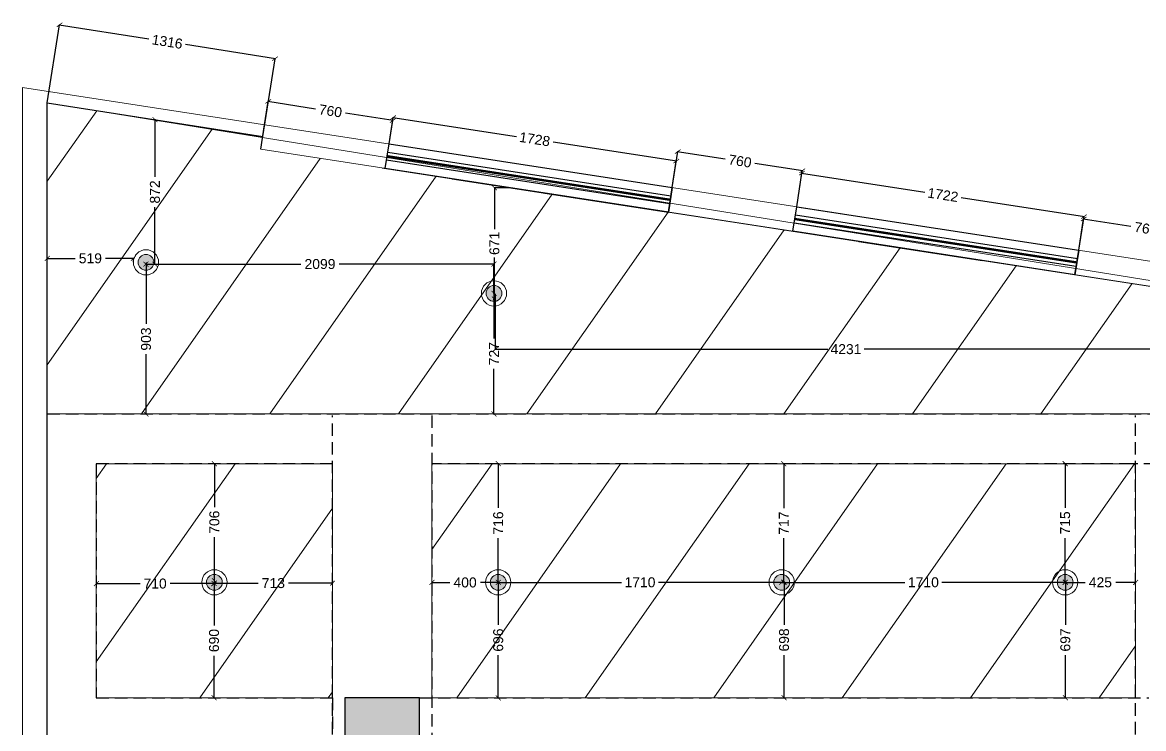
# Model space of a CAD drawing. Header units: millimetres. Extents: x 1464389 to 1998638, y -29162 to 256806.
# Drawn here: x 1759683 to 1766447, y 212107 to 216365 of the extents above; entities that cross this region are included whole.
import ezdxf

# ---------------------------------------------------------------- set-up
doc = ezdxf.new("R2010")
doc.units = ezdxf.units.MM
doc.header["$LTSCALE"] = 15
doc.header["$PDMODE"] = 35
doc.linetypes.add('DASHED2', pattern=[0.375, 0.25, -0.125])
doc.layers.get('0').update_dxf_attribs({"lineweight": 5})
for name, color, linetype in [('0_COVE_loop', 30, 'Continuous'), ('A-WNDW', 4, 'Continuous'), ('GFC Walls', 14, 'Continuous'), ('GFC Windows', 5, 'Continuous'), ('S-col-3', 3, 'Continuous')]:
    doc.layers.add(name, color=color, linetype=linetype)
doc.layers.add('Hatch', color=252, linetype='Continuous', lineweight=15)
doc.styles.add('ARIAL', font='arial.ttf')
doc.dimstyles.new('SC-25', dxfattribs={"dimtxt": 60, "dimasz": 30, "dimexe": 0, "dimexo": 0, "dimgap": 25, "dimtad": 0, "dimdec": 0, "dimzin": 0, "dimdsep": 46, "dimtxsty": 'ARIAL', "dimblk": 'ARCHTICK', "dimcen": 0.09, "dimdle": 3, "dimclrd": 251, "dimclre": 251, "dimclrt": 1, "dimadec": 0, "dimazin": 0, "dimtfac": 1, "dimtdec": 0, "dimtofl": 0, "dimtmove": 0, "dimatfit": 2, "dimfxl": 100, "dimtolj": 1, "dimtzin": 0, "dimarcsym": 0})

# ---------------------------------------------------------------- blocks, each defined once
blk = doc.blocks.new('_ArchTick')
at = {"color": 0, "linetype": 'ByBlock', "const_width": 0.15}
blk.add_lwpolyline([(-0.5, -0.5), (0.5, 0.5)], dxfattribs=at)
blk = doc.blocks.new('*D1264')
at = {"color": 251, "lineweight": -2, "transparency": 16777216}
for p, q in [((1759832.7, 215881.1), (1759906.6, 216351.2)), ((1759903.6, 216351.7), (1760446.2, 216266.4)), ((1761209.6, 216146.4), (1760667, 216231.7)), ((1761132.7, 215676.8), (1761206.6, 216146.9))]:
    blk.add_line(p, q, dxfattribs=at)
at = {"layer": 'Defpoints', "color": 0, "transparency": 16777216}
for p in [(1759906.6, 216351.2), (1759832.7, 215881.1), (1761132.7, 215676.8)]:
    blk.add_point(p, dxfattribs=at)
at = {"color": 251, "lineweight": -2, "transparency": 16777216, "xscale": 30, "yscale": 30, "zscale": 30}
for p, rotation in [((1759906.6, 216351.2), 171.0695210684495), ((1761206.6, 216146.9), 351.0695210684495)]:
    blk.add_blockref('_ArchTick', p, dxfattribs=dict(at, rotation=rotation))
at = {"color": 1, "transparency": 16777216, "insert": (1760556.6, 216249), "char_height": 60, "attachment_point": 5, "rotation": 351.06952, "style": 'ARIAL'}
blk.add_mtext('\\A1;1316', dxfattribs=at)
blk = doc.blocks.new('*D1265')
at = {"color": 251, "lineweight": -2, "transparency": 16777216}
for p, q in [((1761144, 215748.7), (1761165.7, 215889.3)), ((1761162.7, 215889.8), (1761451.4, 215845.3)), ((1761919.8, 215773.2), (1761631.2, 215817.6)), ((1761895.2, 215633), (1761916.9, 215773.6))]:
    blk.add_line(p, q, dxfattribs=at)
at = {"layer": 'Defpoints', "color": 0, "transparency": 16777216}
for p in [(1761916.9, 215773.6), (1761144, 215748.7), (1761895.2, 215633)]:
    blk.add_point(p, dxfattribs=at)
at = {"color": 251, "lineweight": -2, "transparency": 16777216, "xscale": 30, "yscale": 30, "zscale": 30}
for p, rotation in [((1761165.7, 215889.3), 171.2425030393294), ((1761916.9, 215773.6), 351.2425030393293)]:
    blk.add_blockref('_ArchTick', p, dxfattribs=dict(at, rotation=rotation))
at = {"color": 1, "transparency": 16777216, "insert": (1761541.3, 215831.5), "char_height": 60, "attachment_point": 5, "rotation": 351.2425, "style": 'ARIAL'}
blk.add_mtext('\\A1;760', dxfattribs=at)
blk = doc.blocks.new('*D1266')
at = {"color": 251, "lineweight": -2, "transparency": 16777216}
for p, q in [((1761895.2, 215633), (1761919.8, 215792.4)), ((1761916.8, 215792.9), (1762663.2, 215677.9)), ((1763630.6, 215528.9), (1762884.2, 215643.9)), ((1763603, 215369.9), (1763627.6, 215529.3))]:
    blk.add_line(p, q, dxfattribs=at)
at = {"layer": 'Defpoints', "color": 0, "transparency": 16777216}
for p in [(1761895.2, 215633), (1763627.6, 215529.3), (1763603, 215369.9)]:
    blk.add_point(p, dxfattribs=at)
at = {"color": 251, "lineweight": -2, "transparency": 16777216, "xscale": 30, "yscale": 30, "zscale": 30}
for p, rotation in [((1761919.8, 215792.4), 171.2424515323915), ((1763627.6, 215529.3), 351.2424515323916)]:
    blk.add_blockref('_ArchTick', p, dxfattribs=dict(at, rotation=rotation))
at = {"color": 1, "transparency": 16777216, "insert": (1762773.7, 215660.9), "char_height": 60, "attachment_point": 5, "rotation": 351.24245, "style": 'ARIAL'}
blk.add_mtext('\\A1;1728', dxfattribs=at)
blk = doc.blocks.new('*D1267')
at = {"color": 251, "lineweight": -2, "transparency": 16777216}
for p, q in [((1763603, 215369.9), (1763636.5, 215586.7)), ((1763633.5, 215587.2), (1763922.2, 215542.7)), ((1764390.6, 215470.6), (1764101.9, 215515)), ((1764354.2, 215254.2), (1764387.6, 215471))]:
    blk.add_line(p, q, dxfattribs=at)
at = {"layer": 'Defpoints', "color": 0, "transparency": 16777216}
for p in [(1764387.6, 215471), (1763603, 215369.9), (1764354.2, 215254.2)]:
    blk.add_point(p, dxfattribs=at)
at = {"color": 251, "lineweight": -2, "transparency": 16777216, "xscale": 30, "yscale": 30, "zscale": 30}
for p, rotation in [((1763636.5, 215586.7), 171.242451538058), ((1764387.6, 215471), 351.242451538058)]:
    blk.add_blockref('_ArchTick', p, dxfattribs=dict(at, rotation=rotation))
at = {"color": 1, "transparency": 16777216, "insert": (1764012, 215528.9), "char_height": 60, "attachment_point": 5, "rotation": 351.24245, "style": 'ARIAL'}
blk.add_mtext('\\A1;760', dxfattribs=at)
blk = doc.blocks.new('*D1268')
at = {"color": 251, "lineweight": -2, "transparency": 16777216}
for p, q in [((1764354.2, 215254.2), (1764385.4, 215456.7)), ((1764382.4, 215457.1), (1765126.2, 215342.6)), ((1766090.3, 215194), (1765346.5, 215308.6)), ((1766056.1, 214992), (1766087.3, 215194.5))]:
    blk.add_line(p, q, dxfattribs=at)
at = {"layer": 'Defpoints', "color": 0, "transparency": 16777216}
for p in [(1764354.2, 215254.2), (1766087.3, 215194.5), (1766056.1, 214992)]:
    blk.add_point(p, dxfattribs=at)
at = {"color": 251, "lineweight": -2, "transparency": 16777216, "xscale": 30, "yscale": 30, "zscale": 30}
for p, rotation in [((1764385.4, 215456.7), 171.2424515323907), ((1766087.3, 215194.5), 351.2424515323906)]:
    blk.add_blockref('_ArchTick', p, dxfattribs=dict(at, rotation=rotation))
at = {"color": 1, "transparency": 16777216, "insert": (1765236.4, 215325.6), "char_height": 60, "attachment_point": 5, "rotation": 351.24245, "style": 'ARIAL'}
blk.add_mtext('\\A1;1722', dxfattribs=at)
blk = doc.blocks.new('*D1269')
at = {"color": 251, "lineweight": -2, "transparency": 16777216}
for p, q in [((1766056.1, 214992), (1766085.1, 215180.2)), ((1766082.1, 215180.6), (1766370.8, 215136.2)), ((1766839.2, 215064), (1766550.6, 215108.5)), ((1766807.3, 214876.3), (1766836.3, 215064.5))]:
    blk.add_line(p, q, dxfattribs=at)
at = {"layer": 'Defpoints', "color": 0, "transparency": 16777216}
for p in [(1766836.3, 215064.5), (1766056.1, 214992), (1766807.3, 214876.3)]:
    blk.add_point(p, dxfattribs=at)
at = {"color": 251, "lineweight": -2, "transparency": 16777216, "xscale": 30, "yscale": 30, "zscale": 30}
for p, rotation in [((1766085.1, 215180.2), 171.242451532399), ((1766836.3, 215064.5), 351.242451532399)]:
    blk.add_blockref('_ArchTick', p, dxfattribs=dict(at, rotation=rotation))
at = {"color": 1, "transparency": 16777216, "insert": (1766460.7, 215122.3), "char_height": 60, "attachment_point": 5, "rotation": 351.24245, "style": 'ARIAL'}
blk.add_mtext('\\A1;760', dxfattribs=at)
blk = doc.blocks.new('mot cob 12w')
h = blk.add_hatch(color=219)
h.dxf.hatch_style = 1
h.set_gradient(color1=(100, 33, 101), color2=(248, 215, 49), name='HEMISPHERICAL')
h.paths.add_polyline_path([(-161097.6, 77016.2, 1), (-161193.2, 77016.2, 1)])
for radius in [76.2, 47.8]:
    blk.add_circle((-161145.4, 77016.2), radius)
blk = doc.blocks.new('LIGHTS 12W')
for p in [(1120897.8, 82036.8), (1122997, 81849.6), (1121310.3, 80107.2), (1121310.3, 80107.2), (1123022.8, 80107.2), (1124732.9, 80107.2), (1126443.1, 80107.2)]:
    blk.add_blockref('mot cob 12w', p)
blk = doc.blocks.new('*D573')
at = {"layer": '0_COVE_loop', "color": 251, "lineweight": -2, "transparency": 16777216}
for p, q in [((967544.4, -238992.9), (968481.8, -238992.9)), ((967547.4, -238982.6), (967547.4, -238992.9)), ((969649.6, -238992.9), (968712.2, -238992.9)), ((969646.6, -239169.8), (969646.6, -238992.9))]:
    blk.add_line(p, q, dxfattribs=at)
at = {"layer": 'Defpoints', "color": 0, "transparency": 16777216}
for p in [(967547.4, -238982.6), (969646.6, -238992.9), (969646.6, -239169.8)]:
    blk.add_point(p, dxfattribs=at)
at = {"layer": '0_COVE_loop', "color": 251, "lineweight": -2, "transparency": 16777216, "xscale": 30, "yscale": 30, "zscale": 30, "rotation": 180}
blk.add_blockref('_ArchTick', (967547.4, -238992.9), dxfattribs=at)
at = {"layer": '0_COVE_loop', "color": 251, "lineweight": -2, "transparency": 16777216, "xscale": 30, "yscale": 30, "zscale": 30}
blk.add_blockref('_ArchTick', (969646.6, -238992.9), dxfattribs=at)
at = {"layer": '0_COVE_loop', "color": 1, "transparency": 16777216, "insert": (968597, -238992.9), "char_height": 60, "attachment_point": 5, "style": 'ARIAL'}
blk.add_mtext('\\A1;2099', dxfattribs=at)
blk = doc.blocks.new('*D574')
at = {"layer": '0_COVE_loop', "color": 251, "lineweight": -2, "transparency": 16777216}
for p, q in [((966948.7, -238958.3), (967120.1, -238958.3)), ((967474.2, -238958.3), (967302.8, -238958.3)), ((967471.2, -238982.1), (967471.2, -238958.3))]:
    blk.add_line(p, q, dxfattribs=at)
at = {"layer": 'Defpoints', "color": 0, "transparency": 16777216}
for p in [(966951.7, -238958.3), (966951.7, -238958.3), (967471.2, -238982.1)]:
    blk.add_point(p, dxfattribs=at)
at = {"layer": '0_COVE_loop', "color": 251, "lineweight": -2, "transparency": 16777216, "xscale": 30, "yscale": 30, "zscale": 30, "rotation": 180}
blk.add_blockref('_ArchTick', (966951.7, -238958.3), dxfattribs=at)
at = {"layer": '0_COVE_loop', "color": 251, "lineweight": -2, "transparency": 16777216, "xscale": 30, "yscale": 30, "zscale": 30}
blk.add_blockref('_ArchTick', (967471.2, -238958.3), dxfattribs=at)
at = {"layer": '0_COVE_loop', "color": 1, "transparency": 16777216, "insert": (967211.5, -238958.3), "char_height": 60, "attachment_point": 5, "style": 'ARIAL'}
blk.add_mtext('\\A1;519', dxfattribs=at)
blk = doc.blocks.new('*D575')
at = {"layer": '0_COVE_loop', "color": 251, "lineweight": -2, "transparency": 16777216}
for p, q in [((967601.3, -238119.2), (967601.3, -238467)), ((967601.8, -238122.2), (967601.3, -238122.2)), ((967601.3, -238996.9), (967601.3, -238649)), ((967547.4, -238993.9), (967601.3, -238993.9))]:
    blk.add_line(p, q, dxfattribs=at)
at = {"layer": 'Defpoints', "color": 0, "transparency": 16777216}
for p in [(967601.3, -238122.2), (967601.8, -238122.2), (967547.4, -238993.9)]:
    blk.add_point(p, dxfattribs=at)
at = {"layer": '0_COVE_loop', "color": 251, "lineweight": -2, "transparency": 16777216, "xscale": 30, "yscale": 30, "zscale": 30}
for p, rotation in [((967601.3, -238122.2), 90), ((967601.3, -238993.9), 270)]:
    blk.add_blockref('_ArchTick', p, dxfattribs=dict(at, rotation=rotation))
at = {"layer": '0_COVE_loop', "color": 1, "transparency": 16777216, "insert": (967601.3, -238558), "char_height": 60, "attachment_point": 5, "rotation": 90, "style": 'ARIAL'}
blk.add_mtext('\\A1;872', dxfattribs=at)
blk = doc.blocks.new('*D576')
at = {"layer": '0_COVE_loop', "color": 251, "lineweight": -2, "transparency": 16777216}
for p, q in [((967547.4, -238990.9), (967547.4, -239354)), ((967547.4, -238993.9), (967547.4, -238993.9)), ((967547.4, -239899.6), (967547.4, -239536.5)), ((967547.4, -239896.6), (967547.4, -239896.6))]:
    blk.add_line(p, q, dxfattribs=at)
at = {"layer": 'Defpoints', "color": 0, "transparency": 16777216}
for p in [(967547.4, -238993.9), (967547.4, -239896.6), (967547.4, -239896.6)]:
    blk.add_point(p, dxfattribs=at)
at = {"layer": '0_COVE_loop', "color": 251, "lineweight": -2, "transparency": 16777216, "xscale": 30, "yscale": 30, "zscale": 30}
for p, rotation in [((967547.4, -238993.9), 90), ((967547.4, -239896.6), 270)]:
    blk.add_blockref('_ArchTick', p, dxfattribs=dict(at, rotation=rotation))
at = {"layer": '0_COVE_loop', "color": 1, "transparency": 16777216, "insert": (967547.4, -239445.2), "char_height": 60, "attachment_point": 5, "rotation": 90, "style": 'ARIAL'}
blk.add_mtext('\\A1;903', dxfattribs=at)
blk = doc.blocks.new('*D577')
at = {"layer": '0_COVE_loop', "color": 251, "lineweight": -2, "transparency": 16777216}
for p, q in [((969646.6, -239166.8), (969646.6, -239442.2)), ((969646.6, -239169.8), (969646.6, -239169.8)), ((969646.6, -239899.6), (969646.6, -239624.2)), ((969646.6, -239896.6), (969646.6, -239896.6))]:
    blk.add_line(p, q, dxfattribs=at)
at = {"layer": 'Defpoints', "color": 0, "transparency": 16777216}
for p in [(969646.6, -239169.8), (969646.6, -239896.6), (969646.6, -239896.6)]:
    blk.add_point(p, dxfattribs=at)
at = {"layer": '0_COVE_loop', "color": 251, "lineweight": -2, "transparency": 16777216, "xscale": 30, "yscale": 30, "zscale": 30}
for p, rotation in [((969646.6, -239169.8), 90), ((969646.6, -239896.6), 270)]:
    blk.add_blockref('_ArchTick', p, dxfattribs=dict(at, rotation=rotation))
at = {"layer": '0_COVE_loop', "color": 1, "transparency": 16777216, "insert": (969646.6, -239533.2), "char_height": 60, "attachment_point": 5, "rotation": 90, "style": 'ARIAL'}
blk.add_mtext('\\A1;727', dxfattribs=at)
blk = doc.blocks.new('*D578')
at = {"layer": '0_COVE_loop', "color": 251, "lineweight": -2, "transparency": 16777216}
for p, q in [((969649.4, -238529.6), (969649.4, -238782.5)), ((969744.3, -238532.6), (969649.4, -238532.6)), ((969649.4, -239206.8), (969649.4, -238953.9)), ((969641, -239203.8), (969649.4, -239203.8))]:
    blk.add_line(p, q, dxfattribs=at)
at = {"layer": 'Defpoints', "color": 0, "transparency": 16777216}
for p in [(969649.4, -238532.6), (969744.3, -238532.6), (969641, -239203.8)]:
    blk.add_point(p, dxfattribs=at)
at = {"layer": '0_COVE_loop', "color": 251, "lineweight": -2, "transparency": 16777216, "xscale": 30, "yscale": 30, "zscale": 30}
for p, rotation in [((969649.4, -238532.6), 90), ((969649.4, -239203.8), 270)]:
    blk.add_blockref('_ArchTick', p, dxfattribs=dict(at, rotation=rotation))
at = {"layer": '0_COVE_loop', "color": 1, "transparency": 16777216, "insert": (969649.4, -238868.2), "char_height": 60, "attachment_point": 5, "rotation": 90, "style": 'ARIAL'}
blk.add_mtext('\\A1;671', dxfattribs=at)
blk = doc.blocks.new('*D579')
at = {"layer": '0_COVE_loop', "color": 251, "lineweight": -2, "transparency": 16777216}
for p, q in [((969654.6, -239171.6), (969654.6, -239506.3)), ((969651.6, -239506.3), (971660.3, -239506.3)), ((973889, -239506.3), (971880.3, -239506.3))]:
    blk.add_line(p, q, dxfattribs=at)
at = {"layer": 'Defpoints', "color": 0, "transparency": 16777216}
for p in [(969654.6, -239171.6), (973886, -239506.3), (973886, -239506.3)]:
    blk.add_point(p, dxfattribs=at)
at = {"layer": '0_COVE_loop', "color": 251, "lineweight": -2, "transparency": 16777216, "xscale": 30, "yscale": 30, "zscale": 30, "rotation": 180}
blk.add_blockref('_ArchTick', (969654.6, -239506.3), dxfattribs=at)
at = {"layer": '0_COVE_loop', "color": 251, "lineweight": -2, "transparency": 16777216, "xscale": 30, "yscale": 30, "zscale": 30}
blk.add_blockref('_ArchTick', (973886, -239506.3), dxfattribs=at)
at = {"layer": '0_COVE_loop', "color": 1, "transparency": 16777216, "insert": (971770.3, -239506.3), "char_height": 60, "attachment_point": 5, "style": 'ARIAL'}
blk.add_mtext('\\A1;4231', dxfattribs=at)
blk = doc.blocks.new('*D584')
at = {"layer": '0_COVE_loop', "color": 251, "lineweight": -2, "transparency": 16777216}
for p, q in [((967959.9, -240193.6), (967959.9, -240458.6)), ((967959.9, -240196.6), (967959.9, -240196.6)), ((967959.9, -240905.6), (967959.9, -240640.6)), ((967959.9, -240902.6), (967959.9, -240902.6))]:
    blk.add_line(p, q, dxfattribs=at)
at = {"layer": 'Defpoints', "color": 0, "transparency": 16777216}
for p in [(967959.9, -240196.6), (967959.9, -240902.6), (967959.9, -240902.6)]:
    blk.add_point(p, dxfattribs=at)
at = {"layer": '0_COVE_loop', "color": 251, "lineweight": -2, "transparency": 16777216, "xscale": 30, "yscale": 30, "zscale": 30}
for p, rotation in [((967959.9, -240196.6), 90), ((967959.9, -240902.6), 270)]:
    blk.add_blockref('_ArchTick', p, dxfattribs=dict(at, rotation=rotation))
at = {"layer": '0_COVE_loop', "color": 1, "transparency": 16777216, "insert": (967959.9, -240549.6), "char_height": 60, "attachment_point": 5, "rotation": 90, "style": 'ARIAL'}
blk.add_mtext('\\A1;706', dxfattribs=at)
blk = doc.blocks.new('*D585')
at = {"layer": '0_COVE_loop', "color": 251, "lineweight": -2, "transparency": 16777216}
for p, q in [((967955.9, -240917.2), (968224.6, -240917.2)), ((967958.9, -240902.6), (967958.9, -240917.2)), ((968675.4, -240917.2), (968406.7, -240917.2)), ((968672.4, -240902.6), (968672.4, -240917.2))]:
    blk.add_line(p, q, dxfattribs=at)
at = {"layer": 'Defpoints', "color": 0, "transparency": 16777216}
for p in [(967958.9, -240902.6), (968672.4, -240902.6), (968672.4, -240917.2)]:
    blk.add_point(p, dxfattribs=at)
at = {"layer": '0_COVE_loop', "color": 251, "lineweight": -2, "transparency": 16777216, "xscale": 30, "yscale": 30, "zscale": 30, "rotation": 180}
blk.add_blockref('_ArchTick', (967958.9, -240917.2), dxfattribs=at)
at = {"layer": '0_COVE_loop', "color": 251, "lineweight": -2, "transparency": 16777216, "xscale": 30, "yscale": 30, "zscale": 30}
blk.add_blockref('_ArchTick', (968672.4, -240917.2), dxfattribs=at)
at = {"layer": '0_COVE_loop', "color": 1, "transparency": 16777216, "insert": (968315.6, -240917.2), "char_height": 60, "attachment_point": 5, "style": 'ARIAL'}
blk.add_mtext('\\A1;713', dxfattribs=at)
blk = doc.blocks.new('*D586')
at = {"layer": '0_COVE_loop', "color": 251, "lineweight": -2, "transparency": 16777216}
for p, q in [((967957.9, -240915.2), (967957.9, -241172)), ((967958.9, -240918.2), (967957.9, -240918.2)), ((967957.9, -241611.5), (967957.9, -241354.7)), ((967958.9, -241608.5), (967957.9, -241608.5))]:
    blk.add_line(p, q, dxfattribs=at)
at = {"layer": 'Defpoints', "color": 0, "transparency": 16777216}
for p in [(967958.9, -240918.2), (967957.9, -241608.5), (967958.9, -241608.5)]:
    blk.add_point(p, dxfattribs=at)
at = {"layer": '0_COVE_loop', "color": 251, "lineweight": -2, "transparency": 16777216, "xscale": 30, "yscale": 30, "zscale": 30}
for p, rotation in [((967957.9, -240918.2), 90), ((967957.9, -241608.5), 270)]:
    blk.add_blockref('_ArchTick', p, dxfattribs=dict(at, rotation=rotation))
at = {"layer": '0_COVE_loop', "color": 1, "transparency": 16777216, "insert": (967957.9, -241263.3), "char_height": 60, "attachment_point": 5, "rotation": 90, "style": 'ARIAL'}
blk.add_mtext('\\A1;690', dxfattribs=at)
blk = doc.blocks.new('*D587')
at = {"layer": '0_COVE_loop', "color": 251, "lineweight": -2, "transparency": 16777216}
for p, q in [((967244.4, -240919.8), (967511.2, -240919.8)), ((967247.4, -240902.6), (967247.4, -240919.8)), ((967959.9, -240919.8), (967693.1, -240919.8)), ((967956.9, -240918.2), (967956.9, -240919.8))]:
    blk.add_line(p, q, dxfattribs=at)
at = {"layer": 'Defpoints', "color": 0, "transparency": 16777216}
for p in [(967247.4, -240902.6), (967247.4, -240919.8), (967956.9, -240918.2)]:
    blk.add_point(p, dxfattribs=at)
at = {"layer": '0_COVE_loop', "color": 251, "lineweight": -2, "transparency": 16777216, "xscale": 30, "yscale": 30, "zscale": 30, "rotation": 180}
blk.add_blockref('_ArchTick', (967247.4, -240919.8), dxfattribs=at)
at = {"layer": '0_COVE_loop', "color": 251, "lineweight": -2, "transparency": 16777216, "xscale": 30, "yscale": 30, "zscale": 30}
blk.add_blockref('_ArchTick', (967956.9, -240919.8), dxfattribs=at)
at = {"layer": '0_COVE_loop', "color": 1, "transparency": 16777216, "insert": (967602.2, -240919.8), "char_height": 60, "attachment_point": 5, "style": 'ARIAL'}
blk.add_mtext('\\A1;710', dxfattribs=at)
blk = doc.blocks.new('*D588')
at = {"layer": '0_COVE_loop', "color": 251, "lineweight": -2, "transparency": 16777216}
for p, q in [((969672.4, -240193.6), (969672.4, -240463.4)), ((969672.4, -240196.6), (969672.4, -240196.6)), ((969672.4, -240915.2), (969672.4, -240645.4)), ((969672.4, -240912.2), (969672.4, -240912.2))]:
    blk.add_line(p, q, dxfattribs=at)
at = {"layer": 'Defpoints', "color": 0, "transparency": 16777216}
for p in [(969672.4, -240196.6), (969672.4, -240196.6), (969672.4, -240912.2)]:
    blk.add_point(p, dxfattribs=at)
at = {"layer": '0_COVE_loop', "color": 251, "lineweight": -2, "transparency": 16777216, "xscale": 30, "yscale": 30, "zscale": 30}
for p, rotation in [((969672.4, -240196.6), 90), ((969672.4, -240912.2), 270)]:
    blk.add_blockref('_ArchTick', p, dxfattribs=dict(at, rotation=rotation))
at = {"layer": '0_COVE_loop', "color": 1, "transparency": 16777216, "insert": (969672.4, -240554.4), "char_height": 60, "attachment_point": 5, "rotation": 90, "style": 'ARIAL'}
blk.add_mtext('\\A1;716', dxfattribs=at)
blk = doc.blocks.new('*D589')
at = {"layer": '0_COVE_loop', "color": 251, "lineweight": -2, "transparency": 16777216}
for p, q in [((969669.4, -240912.2), (970415.8, -240912.2)), ((969672.4, -240912.2), (969672.4, -240912.2)), ((971385.5, -240912.2), (970639.1, -240912.2))]:
    blk.add_line(p, q, dxfattribs=at)
at = {"layer": 'Defpoints', "color": 0, "transparency": 16777216}
for p in [(969672.4, -240912.2), (971382.5, -240912.2), (971382.5, -240912.2)]:
    blk.add_point(p, dxfattribs=at)
at = {"layer": '0_COVE_loop', "color": 251, "lineweight": -2, "transparency": 16777216, "xscale": 30, "yscale": 30, "zscale": 30, "rotation": 180}
blk.add_blockref('_ArchTick', (969672.4, -240912.2), dxfattribs=at)
at = {"layer": '0_COVE_loop', "color": 251, "lineweight": -2, "transparency": 16777216, "xscale": 30, "yscale": 30, "zscale": 30}
blk.add_blockref('_ArchTick', (971382.5, -240912.2), dxfattribs=at)
at = {"layer": '0_COVE_loop', "color": 1, "transparency": 16777216, "insert": (970527.4, -240912.2), "char_height": 60, "attachment_point": 5, "style": 'ARIAL'}
blk.add_mtext('\\A1;1710', dxfattribs=at)
blk = doc.blocks.new('*D590')
at = {"layer": '0_COVE_loop', "color": 251, "lineweight": -2, "transparency": 16777216}
for p, q in [((971379.5, -240912.2), (972125.9, -240912.2)), ((971382.5, -240911.2), (971382.5, -240912.2)), ((973095.7, -240912.2), (972349.3, -240912.2))]:
    blk.add_line(p, q, dxfattribs=at)
at = {"layer": 'Defpoints', "color": 0, "transparency": 16777216}
for p in [(971382.5, -240911.2), (973092.7, -240912.2), (973092.7, -240912.2)]:
    blk.add_point(p, dxfattribs=at)
at = {"layer": '0_COVE_loop', "color": 251, "lineweight": -2, "transparency": 16777216, "xscale": 30, "yscale": 30, "zscale": 30, "rotation": 180}
blk.add_blockref('_ArchTick', (971382.5, -240912.2), dxfattribs=at)
at = {"layer": '0_COVE_loop', "color": 251, "lineweight": -2, "transparency": 16777216, "xscale": 30, "yscale": 30, "zscale": 30}
blk.add_blockref('_ArchTick', (973092.7, -240912.2), dxfattribs=at)
at = {"layer": '0_COVE_loop', "color": 1, "transparency": 16777216, "insert": (972237.6, -240912.2), "char_height": 60, "attachment_point": 5, "style": 'ARIAL'}
blk.add_mtext('\\A1;1710', dxfattribs=at)
blk = doc.blocks.new('*D591')
at = {"layer": '0_COVE_loop', "color": 251, "lineweight": -2, "transparency": 16777216}
for p, q in [((973089.7, -240912.2), (973212.5, -240912.2)), ((973520.7, -240912.2), (973397.9, -240912.2))]:
    blk.add_line(p, q, dxfattribs=at)
at = {"layer": 'Defpoints', "color": 0, "transparency": 16777216}
for p in [(973092.7, -240912.2), (973517.7, -240912.2), (973517.7, -240912.2)]:
    blk.add_point(p, dxfattribs=at)
at = {"layer": '0_COVE_loop', "color": 251, "lineweight": -2, "transparency": 16777216, "xscale": 30, "yscale": 30, "zscale": 30, "rotation": 180}
blk.add_blockref('_ArchTick', (973092.7, -240912.2), dxfattribs=at)
at = {"layer": '0_COVE_loop', "color": 251, "lineweight": -2, "transparency": 16777216, "xscale": 30, "yscale": 30, "zscale": 30}
blk.add_blockref('_ArchTick', (973517.7, -240912.2), dxfattribs=at)
at = {"layer": '0_COVE_loop', "color": 1, "transparency": 16777216, "insert": (973305.2, -240912.2), "char_height": 60, "attachment_point": 5, "style": 'ARIAL'}
blk.add_mtext('\\A1;425', dxfattribs=at)
blk = doc.blocks.new('*D592')
at = {"layer": '0_COVE_loop', "color": 251, "lineweight": -2, "transparency": 16777216}
for p, q in [((969672.4, -240909.2), (969672.4, -241168.9)), ((969672.4, -240912.2), (969672.4, -240912.2)), ((969672.4, -241611.5), (969672.4, -241351.8)), ((969672.4, -241608.5), (969672.4, -241608.5))]:
    blk.add_line(p, q, dxfattribs=at)
at = {"layer": 'Defpoints', "color": 0, "transparency": 16777216}
for p in [(969672.4, -240912.2), (969672.4, -241608.5), (969672.4, -241608.5)]:
    blk.add_point(p, dxfattribs=at)
at = {"layer": '0_COVE_loop', "color": 251, "lineweight": -2, "transparency": 16777216, "xscale": 30, "yscale": 30, "zscale": 30}
for p, rotation in [((969672.4, -240912.2), 90), ((969672.4, -241608.5), 270)]:
    blk.add_blockref('_ArchTick', p, dxfattribs=dict(at, rotation=rotation))
at = {"layer": '0_COVE_loop', "color": 1, "transparency": 16777216, "insert": (969672.4, -241260.4), "char_height": 60, "attachment_point": 5, "rotation": 90, "style": 'ARIAL'}
blk.add_mtext('\\A1;696', dxfattribs=at)
blk = doc.blocks.new('*D593')
at = {"layer": '0_COVE_loop', "color": 251, "lineweight": -2, "transparency": 16777216}
for p, q in [((969269.4, -240913.2), (969380, -240913.2)), ((969675.4, -240913.2), (969564.8, -240913.2))]:
    blk.add_line(p, q, dxfattribs=at)
at = {"layer": 'Defpoints', "color": 0, "transparency": 16777216}
for p in [(969272.4, -240913.2), (969272.4, -240913.2), (969672.4, -240913.2)]:
    blk.add_point(p, dxfattribs=at)
at = {"layer": '0_COVE_loop', "color": 251, "lineweight": -2, "transparency": 16777216, "xscale": 30, "yscale": 30, "zscale": 30, "rotation": 180}
blk.add_blockref('_ArchTick', (969272.4, -240913.2), dxfattribs=at)
at = {"layer": '0_COVE_loop', "color": 251, "lineweight": -2, "transparency": 16777216, "xscale": 30, "yscale": 30, "zscale": 30}
blk.add_blockref('_ArchTick', (969672.4, -240913.2), dxfattribs=at)
at = {"layer": '0_COVE_loop', "color": 1, "transparency": 16777216, "insert": (969472.4, -240913.2), "char_height": 60, "attachment_point": 5, "style": 'ARIAL'}
blk.add_mtext('\\A1;400', dxfattribs=at)
blk = doc.blocks.new('*D594')
at = {"layer": '0_COVE_loop', "color": 251, "lineweight": -2, "transparency": 16777216}
for p, q in [((971395, -240193.6), (971395, -240463.9)), ((971395, -240196.6), (971395, -240196.6)), ((971395, -240916.2), (971395, -240646)), ((971382.5, -240913.2), (971395, -240913.2))]:
    blk.add_line(p, q, dxfattribs=at)
at = {"layer": 'Defpoints', "color": 0, "transparency": 16777216}
for p in [(971395, -240196.6), (971395, -240196.6), (971382.5, -240913.2)]:
    blk.add_point(p, dxfattribs=at)
at = {"layer": '0_COVE_loop', "color": 251, "lineweight": -2, "transparency": 16777216, "xscale": 30, "yscale": 30, "zscale": 30}
for p, rotation in [((971395, -240196.6), 90), ((971395, -240913.2), 270)]:
    blk.add_blockref('_ArchTick', p, dxfattribs=dict(at, rotation=rotation))
at = {"layer": '0_COVE_loop', "color": 1, "transparency": 16777216, "insert": (971395, -240554.9), "char_height": 60, "attachment_point": 5, "rotation": 90, "style": 'ARIAL'}
blk.add_mtext('\\A1;717', dxfattribs=at)
blk = doc.blocks.new('*D595')
at = {"layer": '0_COVE_loop', "color": 251, "lineweight": -2, "transparency": 16777216}
for p, q in [((971395.3, -240910.7), (971397, -240910.7)), ((971397, -240907.7), (971397, -241168.1)), ((971397, -241611.5), (971397, -241351.1)), ((971395, -241608.5), (971397, -241608.5))]:
    blk.add_line(p, q, dxfattribs=at)
at = {"layer": 'Defpoints', "color": 0, "transparency": 16777216}
for p in [(971395.3, -240910.7), (971395, -241608.5), (971397, -241608.5)]:
    blk.add_point(p, dxfattribs=at)
at = {"layer": '0_COVE_loop', "color": 251, "lineweight": -2, "transparency": 16777216, "xscale": 30, "yscale": 30, "zscale": 30}
for p, rotation in [((971397, -240910.7), 90), ((971397, -241608.5), 270)]:
    blk.add_blockref('_ArchTick', p, dxfattribs=dict(at, rotation=rotation))
at = {"layer": '0_COVE_loop', "color": 1, "transparency": 16777216, "insert": (971397, -241259.6), "char_height": 60, "attachment_point": 5, "rotation": 90, "style": 'ARIAL'}
blk.add_mtext('\\A1;698', dxfattribs=at)
blk = doc.blocks.new('*D596')
at = {"layer": '0_COVE_loop', "color": 251, "lineweight": -2, "transparency": 16777216}
for p, q in [((973092.7, -240193.6), (973092.7, -240462.7)), ((973092.7, -240196.6), (973092.7, -240196.6)), ((973092.7, -240914.2), (973092.7, -240645.2)), ((973092.7, -240911.2), (973092.7, -240911.2))]:
    blk.add_line(p, q, dxfattribs=at)
at = {"layer": 'Defpoints', "color": 0, "transparency": 16777216}
for p in [(973092.7, -240196.6), (973092.7, -240196.6), (973092.7, -240911.2)]:
    blk.add_point(p, dxfattribs=at)
at = {"layer": '0_COVE_loop', "color": 251, "lineweight": -2, "transparency": 16777216, "xscale": 30, "yscale": 30, "zscale": 30}
for p, rotation in [((973092.7, -240196.6), 90), ((973092.7, -240911.2), 270)]:
    blk.add_blockref('_ArchTick', p, dxfattribs=dict(at, rotation=rotation))
at = {"layer": '0_COVE_loop', "color": 1, "transparency": 16777216, "insert": (973092.7, -240553.9), "char_height": 60, "attachment_point": 5, "rotation": 90, "style": 'ARIAL'}
blk.add_mtext('\\A1;715', dxfattribs=at)
blk = doc.blocks.new('*D597')
at = {"layer": '0_COVE_loop', "color": 251, "lineweight": -2, "transparency": 16777216}
for p, q in [((973093.7, -240908.2), (973093.7, -241168.4)), ((973093.7, -240911.2), (973093.7, -240911.2)), ((973093.7, -241611.5), (973093.7, -241351.3)), ((973093.7, -241608.5), (973093.7, -241608.5))]:
    blk.add_line(p, q, dxfattribs=at)
at = {"layer": 'Defpoints', "color": 0, "transparency": 16777216}
for p in [(973093.7, -240911.2), (973093.7, -241608.5), (973093.7, -241608.5)]:
    blk.add_point(p, dxfattribs=at)
at = {"layer": '0_COVE_loop', "color": 251, "lineweight": -2, "transparency": 16777216, "xscale": 30, "yscale": 30, "zscale": 30}
for p, rotation in [((973093.7, -240911.2), 90), ((973093.7, -241608.5), 270)]:
    blk.add_blockref('_ArchTick', p, dxfattribs=dict(at, rotation=rotation))
at = {"layer": '0_COVE_loop', "color": 1, "transparency": 16777216, "insert": (973093.7, -241259.9), "char_height": 60, "attachment_point": 5, "rotation": 90, "style": 'ARIAL'}
blk.add_mtext('\\A1;697', dxfattribs=at)
blk = doc.blocks.new('4th floor dimention')
at = {"layer": '0_COVE_loop'}
for base, p1, p2, picture, middle in [((967601.3, -238122.2), (967547.4, -238993.9), (967601.8, -238122.2), '*D575', (967601.3, -238558)), ((969649.4, -238532.6), (969641, -239203.8), (969744.3, -238532.6), '*D578', (969649.4, -238868.2)), ((967547.4, -239896.6), (967547.4, -238993.9), (967547.4, -239896.6), '*D576', (967547.4, -239445.2)), ((969646.6, -239896.6), (969646.6, -239169.8), (969646.6, -239896.6), '*D577', (969646.6, -239533.2)), ((967959.9, -240902.6), (967959.9, -240196.6), (967959.9, -240902.6), '*D584', (967959.9, -240549.6)), ((969672.4, -240196.6), (969672.4, -240912.2), (969672.4, -240196.6), '*D588', (969672.4, -240554.4)), ((971395, -240196.6), (971382.5, -240913.2), (971395, -240196.6), '*D594', (971395, -240554.9)), ((973092.7, -240196.6), (973092.7, -240911.2), (973092.7, -240196.6), '*D596', (973092.7, -240553.9)), ((967957.9, -241608.5), (967958.9, -240918.2), (967958.9, -241608.5), '*D586', (967957.9, -241263.3)), ((969672.4, -241608.5), (969672.4, -240912.2), (969672.4, -241608.5), '*D592', (969672.4, -241260.4)), ((971397, -241608.5), (971395.3, -240910.7), (971395, -241608.5), '*D595', (971397, -241259.6)), ((973093.7, -241608.5), (973093.7, -240911.2), (973093.7, -241608.5), '*D597', (973093.7, -241259.9))]:
    dim = blk.add_linear_dim(base=base, p1=p1, p2=p2, angle=90, dimstyle='SC-25', dxfattribs=at)
    dim.commit()
    dim.dimension.update_dxf_attribs({"geometry": picture, "text_midpoint": middle})
for base, p1, p2, picture, middle in [((966951.7301, -238958.3332), (967471.2071, -238982.069), (966951.7301, -238958.3332), '*D574', (967211.4686, -238958.3332)), ((969646.6, -238992.9), (967547.4, -238982.6), (969646.6, -239169.8), '*D573', (968597, -238992.9)), ((973886, -239506.3), (969654.6, -239171.6), (973886, -239506.3), '*D579', (971770.3, -239506.3)), ((967247.3924, -240919.7679), (967956.9368, -240918.1721), (967247.3924, -240902.5585), '*D587', (967602.1646, -240919.7679)), ((968672.3656, -240917.1721), (967958.8853, -240902.5585), (968672.3656, -240902.5585), '*D585', (968315.6254, -240917.1721)), ((969272.4, -240913.2), (969672.4, -240913.2), (969272.4, -240913.2), '*D593', (969472.4, -240913.2)), ((971382.5, -240912.2), (969672.4, -240912.2), (971382.5, -240912.2), '*D589', (970527.4, -240912.2)), ((973092.7, -240912.2), (971382.5, -240911.2), (973092.7, -240912.2), '*D590', (972237.6, -240912.2)), ((973517.7, -240912.2), (973092.7, -240912.2), (973517.7, -240912.2), '*D591', (973305.2, -240912.2))]:
    dim = blk.add_linear_dim(base=base, p1=p1, p2=p2, dimstyle='SC-25', dxfattribs=at)
    dim.commit()
    dim.dimension.update_dxf_attribs({"geometry": picture, "text_midpoint": middle})

msp = doc.modelspace()

# ---------------------------------------------------------------- hatches: boundary and pattern name
at = {"layer": 'Hatch', "true_color": 0xa953a0}
h = msp.add_hatch(dxfattribs=at)
h.set_pattern_fill('ANSI31', color=215, scale=200, angle=10)
h.set_pattern_definition([(55, (1353770.7, 220033.9), (-520.16155, 364.221), [])])
h.paths.add_polyline_path([(1761120.8, 215600.5), (1761132, 215671.8), (1759832.7, 215881.1), (1759832.7, 214004.5), (1771480.8, 214004.5)])
h.paths.add_polyline_path([(1769249.7, 214348.2), (1769272.9, 214496.4), (1769273.2, 214496.4), (1769249.9, 214348.2)], flags=16)
h.paths.add_polyline_path([(1766398.7, 213704.5), (1762153.3, 213704.5), (1762153.3, 212292.6), (1766398.7, 212292.6)])
h.paths.add_polyline_path([(1761553.3, 213704.5), (1760128.4, 213704.5), (1760128.4, 212292.6), (1761553.3, 212292.6)])
h.paths.add_polyline_path([(1766398.7, 211992.6), (1762153.3, 211992.6), (1762153.3, 205132.9), (1766398.7, 205132.9)])
h.paths.add_polyline_path([(1771617.7, 211992.6), (1766998.7, 211992.6), (1766998.7, 200554.4), (1771617.7, 200554.4)])
h.paths.add_polyline_path([(1776202.5, 211992.6), (1772217.7, 211992.6), (1772217.7, 201169.4), (1776202.5, 201169.4)])
h.paths.add_polyline_path([(1776202.5, 213082.8), (1772217.7, 213708.3), (1772217.7, 212292.6), (1776202.5, 212292.6)])
h.paths.add_polyline_path([(1781501.7, 212460.8), (1780743.4, 212577.6), (1780743.4, 212577.6), (1779033.8, 212841), (1776802.5, 213143.1), (1776802.5, 212292.6), (1781501.7, 212292.6)])
h.paths.add_polyline_path([(1781441.7, 210430.6), (1781361.7, 210430.6), (1781361.7, 210778.7), (1777072.7, 210778.7), (1777072.7, 206915.4), (1781361.7, 206915.4), (1781361.7, 207156.4), (1781441.7, 207156.4)])
h.paths.add_polyline_path([(1783156.7, 211005.6), (1781706.7, 211005.6), (1781706.7, 206915.4), (1783156.7, 206915.4)])
h.paths.add_polyline_path([(1783156.7, 206615.4), (1781706.7, 206615.4), (1781706.7, 200569.4), (1783156.7, 200569.4)])
h.paths.add_polyline_path([(1781441.7, 206356.4), (1781361.7, 206356.4), (1781361.7, 206615.4), (1777072.7, 206615.4), (1777072.7, 200569.4), (1781441.7, 200569.4)])
h.paths.add_polyline_path([(1781441.7, 200219.4), (1776847.7, 200219.4), (1776847.7, 198269.1), (1781441.7, 198269.1)])
h.paths.add_polyline_path([(1783156.7, 200219.4), (1781706.7, 200219.4), (1781706.7, 198269.1), (1783156.7, 198269.1)])
h.paths.add_polyline_path([(1766398.7, 204532.9), (1762153.3, 204532.9), (1762153.3, 200559.3), (1766398.7, 200559.3)])
h.paths.add_polyline_path([(1761778.4, 200259.2), (1759832.7, 200259.2), (1759832.7, 198269.1), (1761778.4, 198269.1)])
h.paths.add_polyline_path([(1767403.7, 200204.4), (1766923.7, 200204.4), (1766448.7, 200204.4), (1766448.7, 200259.3), (1762153.4, 200259.3), (1762153.4, 198269.1), (1767403.7, 198269.1)])
h.paths.add_polyline_path([(1766863.7, 197972.6), (1766863.7, 198027.6), (1766863.7, 198069.1), (1762378.4, 198069.1), (1762378.4, 198069), (1761628.4, 198069), (1759832.7, 198069.1), (1759832.7, 197483.6), (1760482.7, 197483.6), (1760482.7, 196983.6), (1766863.7, 196983.6), (1766863.7, 197068.6)])
h.paths.add_polyline_path([(1774526.7, 201169.4), (1772217.7, 201169.4), (1772217.7, 200554.4), (1774526.7, 200554.4)])
h.paths.add_polyline_path([(1778021.5, 198152.1), (1778292.1, 198152.1), (1778292.1, 198306.7), (1778021.5, 198306.7)])
h.paths.add_polyline_path([(1780641.6, 198153.3), (1780641.6, 198307.8), (1780429.2, 198307.8), (1780429.2, 198153.3)])
h.paths.add_polyline_path([(1766889.4, 197071), (1766889.4, 197225.1), (1766734.9, 197225.1), (1766734.9, 197071)])
at = {"layer": 'S-col-3', "lineweight": -3, "ltscale": 0.15}
h = msp.add_hatch(color=1, dxfattribs=at)
h.dxf.hatch_style = 1
h.paths.add_polyline_path([(1761628.4, 211392.6), (1762078.4, 211392.6), (1762078.4, 212292.6), (1761628.4, 212292.6)])

# ---------------------------------------------------------------- linework, layer by layer
msp.add_line((1759832.7, 215881.1), (1761132.7, 215676.8))
for points in [[(1759682.7, 197333.6), (1759682.7, 215973.8), (1781651.7, 212589.5)], [(1759832.7, 215881.1), (1759832.7, 214004.5), (1771480.8, 214004.5), (1759832.7, 215881.1)], [(1759832.7, 197333.6), (1759832.7, 215798.9)], [(1761120.8, 215600.5), (1781501.7, 212460.8)], [(1761853.4, 215487.6), (1781501.7, 212460.8)]]:
    msp.add_lwpolyline(points)
for points in [[(1760128.4, 213704.5), (1761553.3, 213704.5), (1761553.3, 212292.6), (1760128.4, 212292.6)], [(1762153.3, 213704.5), (1766398.7, 213704.5), (1766398.7, 212292.6), (1762153.3, 212292.6)]]:
    msp.add_lwpolyline(points, close=True)
at = {"layer": 'A-WNDW', "ltscale": 0.5}
for points in [[(1763587.4, 215271.1), (1761879.7, 215534.2), (1761887.3, 215583.6), (1763595, 215320.5)], [(1766040.4, 214893.2), (1764338.7, 215155.4), (1764346.4, 215204.8), (1766048, 214942.6)]]:
    msp.add_lwpolyline(points, close=True, dxfattribs=at)
at = {"layer": 'A-WNDW', "ltscale": 0.5, "const_width": 14.1}
for points in [[(1763591.2, 215295.8), (1761883.5, 215558.9)], [(1766044.2, 214917.9), (1764342.5, 215180.1)]]:
    msp.add_lwpolyline(points, dxfattribs=at)
at = {"layer": 'GFC Walls'}
for p, q in [((1759832.7, 197483.6), (1759832.7, 215881.1)), ((1759832.7, 215881.1), (1761132.7, 215676.8)), ((1761120.8, 215600.5), (1761144, 215748.7)), ((1761120.8, 215600.5), (1761144, 215748.7)), ((1761871.9, 215484.8), (1761895.2, 215633)), ((1763579.8, 215221.7), (1762275.1, 215422.4)), ((1762275.1, 215422.4), (1763021.3, 215307.6)), ((1763579.8, 215221.7), (1762275.1, 215422.4)), ((1763579.8, 215221.7), (1763603, 215369.9)), ((1763579.8, 215221.7), (1763602.6, 215369.9)), ((1763579.8, 215221.7), (1763602.6, 215369.9)), ((1764728.2, 215044.6), (1765474.4, 214929.7)), ((1766032.8, 214843.8), (1766056.1, 214992))]:
    msp.add_line(p, q, dxfattribs=at)
for points in [[(1761871.9, 215484.8), (1761895.2, 215633), (1763603, 215369.9), (1763579.8, 215221.7), (1761871.9, 215484.8)], [(1764330.9, 215106), (1764354.2, 215254.2), (1766056.1, 214992), (1766032.8, 214843.8), (1764330.9, 215106)]]:
    msp.add_lwpolyline(points, dxfattribs=at)
at = {"layer": 'GFC Walls', "color": 252, "linetype": 'DASHED2', "ltscale": 20, "true_color": 0x939598}
for points in [[(1759832.7, 214004.5), (1771617.7, 214004.5)], [(1761553.3, 200259.3), (1761553.3, 213994.7)], [(1762153.3, 213994.7), (1762153.3, 200259.3)], [(1766398.7, 200259.3), (1766398.7, 213994.7)], [(1761553.3, 213704.5), (1761553.3, 213704.5), (1760128.4, 213704.5), (1760128.4, 212292.6), (1761553.3, 212292.6), (1761553.3, 211992.6), (1760128.4, 211992.6), (1760128.4, 200569.1)], [(1771617.7, 213704.5), (1766973.6, 213704.5), (1766373.6, 213704.5), (1762153.3, 213704.5)], [(1762078.4, 212292.6), (1766477.5, 212292.6)]]:
    msp.add_lwpolyline(points, dxfattribs=at)
at = {"layer": 'GFC Windows'}
msp.add_line((1762833.5, 215336.5), (1763579.8, 215221.7), dxfattribs=at)
at = {"layer": 'S-col-3', "color": 1, "lineweight": -3, "ltscale": 0.15}
msp.add_lwpolyline([(1761628.4, 211392.6), (1762078.4, 211392.6), (1762078.4, 212292.6), (1761628.4, 212292.6)], close=True, dxfattribs=at)

# ---------------------------------------------------------------- block references
at = {"color": 2}
msp.add_blockref('LIGHTS 12W', (800676, 55865.6), dxfattribs=at)
at = {"layer": '0_COVE_loop'}
msp.add_blockref('4th floor dimention', (792881, 453901.1), dxfattribs=at)

# ---------------------------------------------------------------- dimensions: what is measured, and where the dimension line sits
for p1, p2, distance, picture, middle in [((1761132.7, 215676.8), (1759832.7, 215881.1), -475.9, '*D1264', (1760556.6, 216249)), ((1761144, 215748.7), (1761895.2, 215633), 142.3, '*D1265', (1761541.3, 215831.5)), ((1761895.2, 215633), (1763603, 215369.9), 161.3, '*D1266', (1762773.7, 215660.9)), ((1763603, 215369.9), (1764354.2, 215254.2), 219.4, '*D1267', (1764012, 215528.9)), ((1764354.2, 215254.2), (1766056.1, 214992), 204.9, '*D1268', (1765236.4, 215325.6)), ((1766056.1, 214992), (1766807.3, 214876.3), 190.4, '*D1269', (1766460.7, 215122.3))]:
    dim = msp.add_aligned_dim(p1=p1, p2=p2, distance=distance, dimstyle='SC-25')
    dim.commit()
    dim.dimension.update_dxf_attribs({"geometry": picture, "text_midpoint": middle})

doc.saveas('drawing.dxf')
